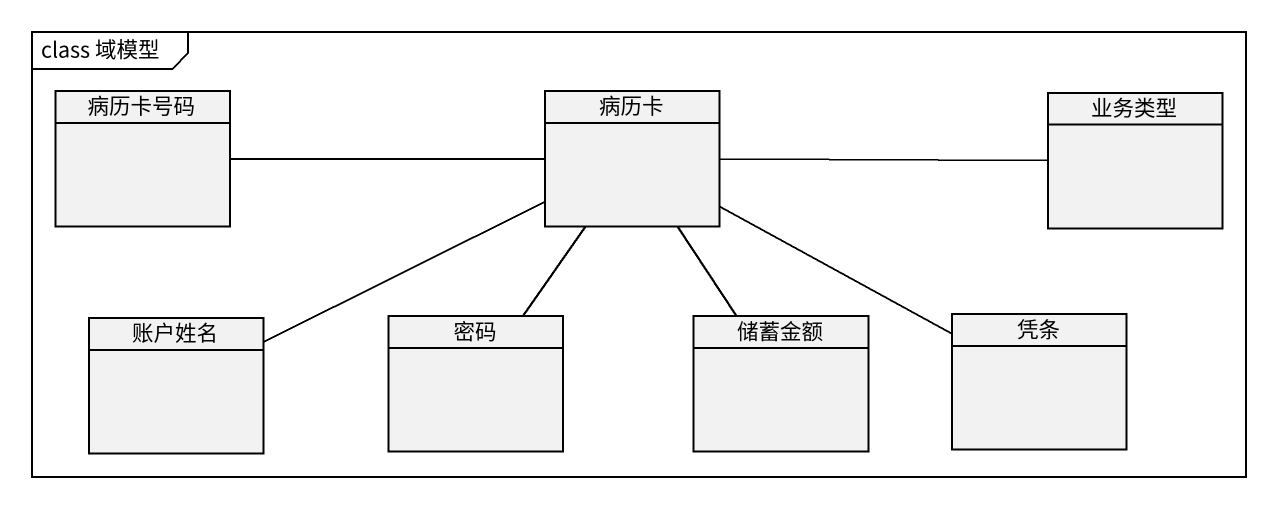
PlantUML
@startuml
mainframe class 域模型
hide circle
hide empty members
class 病历卡号码
class 病历卡
class 业务类型
class 账户姓名
class 密码
class 储蓄金额
class 凭条
病历卡号码 -right- 病历卡
病历卡 -right- 业务类型
病历卡 -left- 账户姓名
病历卡 -- 密码
病历卡 -- 储蓄金额
病历卡 -right- 凭条
@enduml
